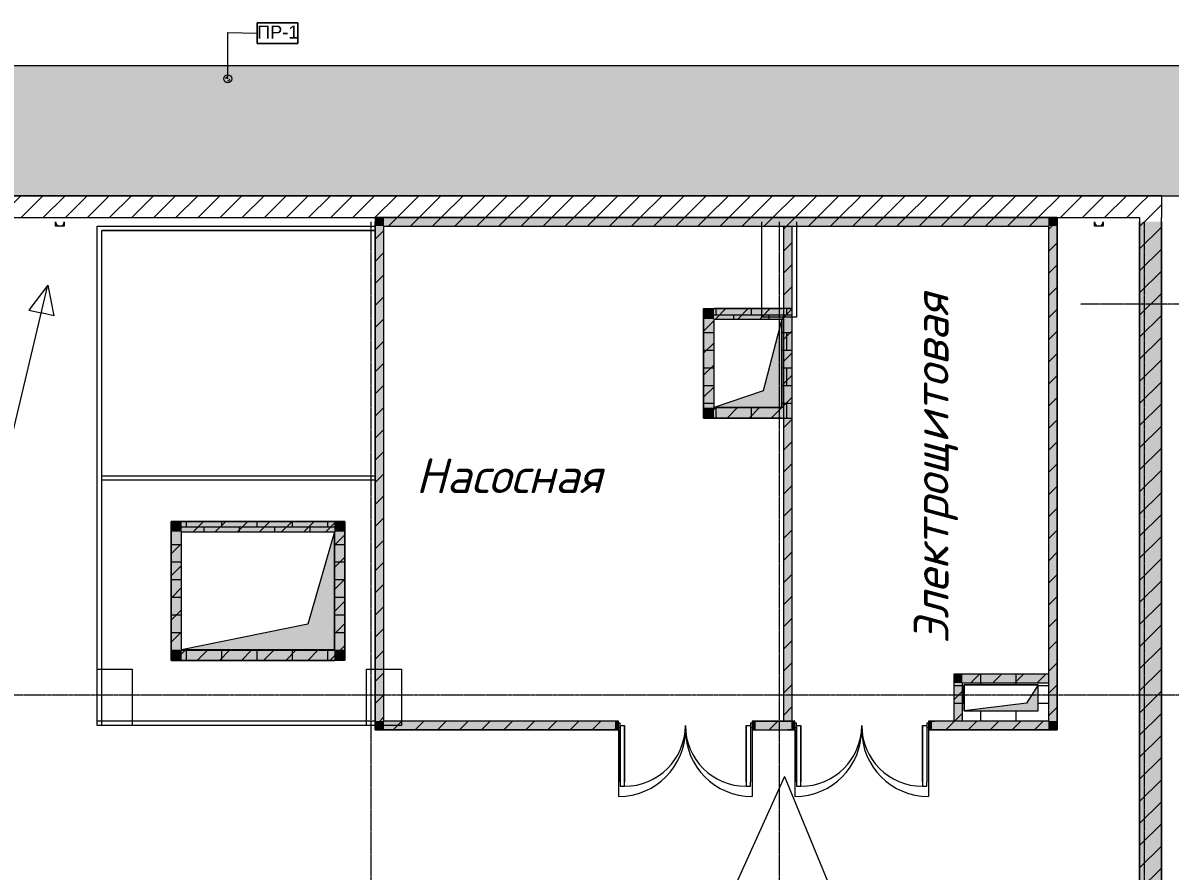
# Model space of a CAD drawing. Header units: millimetres. Extents: x 1499747 to 4341325, y -28481 to 441852.
# Drawn here: x 4219138 to 4232344, y 386238 to 396005 of the extents above; entities that cross this region are included whole.
import ezdxf

# ---------------------------------------------------------------- set-up
doc = ezdxf.new("R2010")
doc.units = ezdxf.units.MM
doc.header["$MEASUREMENT"] = 0
doc.set_wipeout_variables(frame=1)
for name, pattern in [('CENTER2', [28.575, 19.05, -3.175, 3.175, -3.175]), ('Dot & Dashed', [670.277762, 352.777767, -176.388884, 0, -141.111112]), ('Wipeout_Contour', [1000, 0, -1000])]:
    doc.linetypes.add(name, pattern=pattern)
for name, color, linetype, lineweight in [('13 этаж_25_2D - Общий_Ном._пера__1_Ном._пера__7', 7, 'Continuous', 18), ('13 этаж_25_2D - Общий_Ном._пера__20_Ном._пера__1', 1, 'Continuous', 18), ('13 этаж_25_АР 06.03 custom_70_12 этаж_13_Интерьер - Мебель_Ном._пера__153_Ном._пера__153', 153, 'Continuous', 18), ('13 этаж_25_АР 06.03 custom_70_12 этаж_13_Интерьер - Мебель_Ном._пера__1_Ном._пера__1', 1, 'Continuous', 18), ('13 этаж_25_АР 06.03 custom_70_12 этаж_13_Интерьер - Мебель_Ном._пера__5_Ном._пера__5', 5, 'Continuous', 18), ('13 этаж_25_АР 06.03 custom_70_12 этаж_13_Интерьер - Мебель_Ном._пера__8_Ном._пера__8', 8, 'Continuous', 18), ('13 этаж_25_АР 06.03 custom_70__8 hatch_Ном._пера__8_Ном._пера__8', 8, 'Continuous', 18), ('13 этаж_25_АР 06.03 custom_70__Оси_Ном._пера__8_Ном._пера__8', 8, 'Continuous', 18), ('13 этаж_25_АР 06.03 custom_70_Выноски_Ном._пера__1_Ном._пера__1', 1, 'Continuous', 18), ('13 этаж_25_АР 06.03 custom_70_Зина_Ном._пера__7_Ном._пера__7', 7, 'Continuous', 18), ('13 этаж_25_АР 06.03 custom_70_контур_Ном._пера__1_Ном._пера__1', 1, 'Continuous', 18), ('13 этаж_25_АР 06.03 custom_70_мет. конструкции_Ном._пера__5_Ном._пера__5', 5, 'Continuous', 18), ('13 этаж_25_АР 06.03 custom_70_парапет 2_Ном._пера__8_Ном._пера__8', 8, 'Continuous', 18), ('13 этаж_25_АР 06.03 custom_70_Подложк_Ном._пера__1_Ном._пера__1', 1, 'Continuous', 18), ('13 этаж_25_АР 06.03 custom_70_Подложк_Ном._пера__8_Ном._пера__8', 8, 'Continuous', 18), ('13 этаж_25_АР 06.03 custom_70_Стойки_Ном._пера__1_Ном._пера__1', 1, 'Continuous', 18), ('13 этаж_25_АР 06.03 custom_70_Стойки_Ном._пера__7_Ном._пера__7', 7, 'Continuous', 18), ('13 этаж_25_АР 06.03 custom_70_Шахты 101_Ном._пера__14_Ном._пера__7', 7, 'Continuous', 18), ('13 этаж_25_АР 06.03 custom_70_Шахты 101_Ном._пера__7_Ном._пера__7', 7, 'Continuous', 18), ('13 этаж_25_АР 06.03 custom_70_Шахты_Ном._пера__7_Ном._пера__7', 7, 'Continuous', 18), ('13 этаж_25_Двери Archicad_Ном._пера__19_Ном._пера__255', 255, 'Continuous', 18), ('13 этаж_25_Двери Archicad_Ном._пера__23_Ном._пера__30', 30, 'Continuous', 18), ('13 этаж_25_Двери Archicad_Ном._пера__3_Ном._пера__30', 30, 'Continuous', 18), ('13 этаж_25_Двери Archicad_Ном._пера__47_Ном._пера__7', 7, 'Continuous', 18), ('13 этаж_25_Конструктив - Стены Ненесущие Газоблок_Ном._пера__169_Ном._пера__83', 83, 'Continuous', 18), ('13 этаж_25_Конструктив - Стены Ненесущие Газоблок_Ном._пера__47_Ном._пера__7', 7, 'Continuous', 18), ('13 этаж_25_Конструктив - Стены Ненесущие Газоблок_Ном._пера__74_Ном._пера__255', 255, 'Continuous', 18), ('13 этаж_25_Парапет_Ном._пера__102_Ном._пера__9', 9, 'Continuous', 18), ('13 этаж_25_Парапет_Ном._пера__20_Ном._пера__1', 1, 'Continuous', 18)]:
    doc.layers.add(name, color=color, linetype=linetype, lineweight=lineweight)
doc.layers.add('13 этаж_25_2D - Общий_Ном._пера__20', color=7, linetype='Continuous')
doc.styles.add('СГЕНЕРИР_СТИЛЬ_2', font='arial.ttf')
doc.styles.add('СГЕНЕРИР_СТИЛЬ_4', font='isocpeui.ttf')
pattern_1 = [(0, (4055820.33, 214029.1), (0, 203.2), []), (90, (4055820.33, 214029.1), (-203.2, 203.2), [203.2, -203.2])]
pattern_2 = [(45, (4194944, 382064.74), (-127.2792, 127.2792), [])]

msp = doc.modelspace()

# ---------------------------------------------------------------- hatches: boundary and pattern name
at = {"layer": '13 этаж_25_АР 06.03 custom_70__8 hatch_Ном._пера__8_Ном._пера__8', "linetype": 'Continuous', "true_color": 0xc7c8ca}
h = msp.add_hatch(dxfattribs=at)
h.set_pattern_fill('ANSI36_0046_0019', color=9, style=0, pattern_type=2)
h.set_pattern_definition([(45, (4055820.33, 214029.1), (42.09495, 154.348152), [198.4375, -39.6875, 0, -39.6875])])
h.paths.add_polyline_path([(4231993.9, 377964.7), (4232244, 377964.7), (4232244, 393714.7), (4231993.9, 393714.7)])
for points in [[(4227873.9, 392594.7), (4227659, 391767.2), (4227093.9, 391574.7), (4227873.9, 391574.7)], [(4222724, 390144.7), (4222416.6, 389082.7), (4220964, 388784.7), (4222724, 388784.7)], [(4230823.9, 388384.7), (4230692.9, 388170), (4229973.9, 388084.7), (4230823.9, 388084.7)]]:
    msp.add_hatch(color=9, dxfattribs=at).paths.add_polyline_path(points)
at = {"layer": '13 этаж_25_АР 06.03 custom_70_Шахты_Ном._пера__7_Ном._пера__7', "linetype": 'Continuous', "true_color": 0xc7c8ca}
h = msp.add_hatch(dxfattribs=at)
h.set_pattern_fill('AR_B816_0046_0019', color=9, style=0, pattern_type=2)
h.set_pattern_definition(pattern_1)
h.paths.add_polyline_path([(4226973.9, 391454.7), (4227993.9, 391454.7), (4227993.9, 392714.7), (4226973.9, 392714.7)])
h.paths.add_polyline_path([(4227093.9, 391574.7), (4227093.9, 392594.7), (4227873.9, 392594.7), (4227873.9, 391574.7)], flags=0)
h = msp.add_hatch(dxfattribs=at)
h.set_pattern_fill('AR_B816_0046_0019', color=9, style=0, pattern_type=2)
h.set_pattern_definition(pattern_1)
h.paths.add_polyline_path([(4220844, 388664.7), (4222844, 388664.7), (4222844, 390264.7), (4220844, 390264.7)])
h.paths.add_polyline_path([(4220964, 388784.7), (4220964, 390144.7), (4222724, 390144.7), (4222724, 388784.7)], flags=0)
h = msp.add_hatch(dxfattribs=at)
h.set_pattern_fill('AR_B816_0046_0019', color=9, style=0, pattern_type=2)
h.set_pattern_definition(pattern_1)
h.paths.add_polyline_path([(4230943.9, 388504.7), (4229853.9, 388504.7), (4229853.9, 388264.7), (4229973.9, 388264.7), (4229973.9, 388384.7), (4230823.9, 388384.7), (4230823.9, 388264.7), (4230943.9, 388264.7)])
h = msp.add_hatch(dxfattribs=at)
h.set_pattern_fill('AR_B816_0046_0019', color=9, style=0, pattern_type=2)
h.set_pattern_definition(pattern_1)
h.paths.add_polyline_path([(4230943.9, 388264.7), (4230823.9, 388264.7), (4230823.9, 388084.7), (4229973.9, 388084.7), (4229973.9, 388264.7), (4229853.9, 388264.7), (4229853.9, 387964.7), (4230943.9, 387964.7)])
at = {"layer": '13 этаж_25_Двери Archicad_Ном._пера__19_Ном._пера__255', "linetype": 'Continuous', "true_color": 0xc7c8ca}
for points in [[(4225963.9, 387864.7), (4225995.9, 387864.7), (4225995.9, 387964.7), (4225963.9, 387964.7)], [(4227563.9, 387964.7), (4227531.9, 387964.7), (4227531.9, 387864.7), (4227563.9, 387864.7)], [(4227993.4, 387864.7), (4228025.4, 387864.7), (4228025.4, 387964.7), (4227993.4, 387964.7)], [(4229593.4, 387964.7), (4229561.4, 387964.7), (4229561.4, 387864.7), (4229593.4, 387864.7)]]:
    msp.add_hatch(color=9, dxfattribs=at).paths.add_polyline_path(points)
at = {"layer": '13 этаж_25_Конструктив - Стены Ненесущие Газоблок_Ном._пера__169_Ном._пера__83', "linetype": 'Continuous', "true_color": 0xc7c8ca}
h = msp.add_hatch(dxfattribs=at)
h.set_pattern_fill('БЛОКИ_БЕТОННЫЕ_ЭФФЕКТИВН_72', color=9, style=0, pattern_type=2)
h.set_pattern_definition(pattern_2)
h.paths.add_polyline_path([(4231993.8, 394014.7), (4216944, 394014.7), (4216944, 393764.7), (4231993.8, 393764.7)])
h = msp.add_hatch(dxfattribs=at)
h.set_pattern_fill('БЛОКИ_БЕТОННЫЕ_ЭФФЕКТИВН_72', color=9, style=0, pattern_type=2)
h.set_pattern_definition(pattern_2)
h.paths.add_polyline_path([(4231993.8, 393764.7), (4232243.8, 393764.7), (4232243.8, 394014.7)])
h = msp.add_hatch(dxfattribs=at)
h.set_pattern_fill('БЛОКИ_БЕТОННЫЕ_ЭФФЕКТИВН_72', color=9, style=0, pattern_type=2)
h.set_pattern_definition(pattern_2)
h.paths.add_polyline_path([(4231993.8, 394014.7), (4231993.8, 393764.7), (4232243.8, 394014.7)])
h = msp.add_hatch(dxfattribs=at)
h.set_pattern_fill('БЛОКИ_БЕТОННЫЕ_ЭФФЕКТИВН_72', color=9, style=0, pattern_type=2)
h.set_pattern_definition(pattern_2)
h.paths.add_polyline_path([(4223294, 393664.7), (4230943.9, 393664.7), (4230943.9, 393764.7), (4223294, 393764.7)])
h = msp.add_hatch(dxfattribs=at)
h.set_pattern_fill('БЛОКИ_БЕТОННЫЕ_ЭФФЕКТИВН_72', color=9, style=0, pattern_type=2)
h.set_pattern_definition(pattern_2)
h.paths.add_polyline_path([(4230943.9, 393664.7), (4231043.9, 393664.7), (4231043.9, 393764.7)])
h = msp.add_hatch(dxfattribs=at)
h.set_pattern_fill('БЛОКИ_БЕТОННЫЕ_ЭФФЕКТИВН_72', color=9, style=0, pattern_type=2)
h.set_pattern_definition(pattern_2)
h.paths.add_polyline_path([(4232243.8, 377964.7), (4232243.8, 393764.7), (4231993.8, 393764.7), (4231993.8, 377964.7)])
h = msp.add_hatch(dxfattribs=at)
h.set_pattern_fill('БЛОКИ_БЕТОННЫЕ_ЭФФЕКТИВН_72', color=9, style=0, pattern_type=2)
h.set_pattern_definition(pattern_2)
h.paths.add_polyline_path([(4223294, 387964.7), (4223294, 393664.7), (4223194, 393664.7), (4223194, 387964.7)])
h = msp.add_hatch(dxfattribs=at)
h.set_pattern_fill('БЛОКИ_БЕТОННЫЕ_ЭФФЕКТИВН_72', color=9, style=0, pattern_type=2)
h.set_pattern_definition(pattern_2)
h.paths.add_polyline_path([(4227993.9, 387864.7), (4227993.9, 393664.7), (4227893.9, 393664.7), (4227893.9, 387864.7)])
h = msp.add_hatch(dxfattribs=at)
h.set_pattern_fill('БЛОКИ_БЕТОННЫЕ_ЭФФЕКТИВН_72', color=9, style=0, pattern_type=2)
h.set_pattern_definition(pattern_2)
h.paths.add_polyline_path([(4230943.9, 393664.7), (4230943.9, 387964.7), (4231043.9, 387964.7), (4231043.9, 393664.7)])
h = msp.add_hatch(dxfattribs=at)
h.set_pattern_fill('БЛОКИ_БЕТОННЫЕ_ЭФФЕКТИВН_72', color=9, style=0, pattern_type=2)
h.set_pattern_definition(pattern_2)
h.paths.add_polyline_path([(4226973.9, 392714.7), (4227093.9, 392594.7), (4227093.9, 392714.7)])
h = msp.add_hatch(dxfattribs=at)
h.set_pattern_fill('БЛОКИ_БЕТОННЫЕ_ЭФФЕКТИВН_72', color=9, style=0, pattern_type=2)
h.set_pattern_definition(pattern_2)
h.paths.add_polyline_path([(4226973.9, 392594.7), (4227093.9, 392594.7), (4226973.9, 392714.7)])
h = msp.add_hatch(dxfattribs=at)
h.set_pattern_fill('БЛОКИ_БЕТОННЫЕ_ЭФФЕКТИВН_72', color=9, style=0, pattern_type=2)
h.set_pattern_definition(pattern_2)
h.paths.add_polyline_path([(4227093.9, 392594.7), (4227893.9, 392594.7), (4227893.9, 392714.7), (4227093.9, 392714.7)])
h = msp.add_hatch(dxfattribs=at)
h.set_pattern_fill('БЛОКИ_БЕТОННЫЕ_ЭФФЕКТИВН_72', color=9, style=0, pattern_type=2)
h.set_pattern_definition(pattern_2)
h.paths.add_polyline_path([(4226973.9, 392594.7), (4226973.9, 391574.7), (4227093.9, 391574.7), (4227093.9, 392594.7)])
h = msp.add_hatch(dxfattribs=at)
h.set_pattern_fill('БЛОКИ_БЕТОННЫЕ_ЭФФЕКТИВН_72', color=9, style=0, pattern_type=2)
h.set_pattern_definition(pattern_2)
h.paths.add_polyline_path([(4227093.9, 391574.7), (4226973.9, 391454.7), (4227093.9, 391454.7)])
h = msp.add_hatch(dxfattribs=at)
h.set_pattern_fill('БЛОКИ_БЕТОННЫЕ_ЭФФЕКТИВН_72', color=9, style=0, pattern_type=2)
h.set_pattern_definition(pattern_2)
h.paths.add_polyline_path([(4227093.9, 391454.7), (4227893.9, 391454.7), (4227893.9, 391574.7), (4227093.9, 391574.7)])
h = msp.add_hatch(dxfattribs=at)
h.set_pattern_fill('БЛОКИ_БЕТОННЫЕ_ЭФФЕКТИВН_72', color=9, style=0, pattern_type=2)
h.set_pattern_definition(pattern_2)
h.paths.add_polyline_path([(4220844, 390144.7), (4220964, 390144.7), (4220844, 390264.7)])
h = msp.add_hatch(dxfattribs=at)
h.set_pattern_fill('БЛОКИ_БЕТОННЫЕ_ЭФФЕКТИВН_72', color=9, style=0, pattern_type=2)
h.set_pattern_definition(pattern_2)
h.paths.add_polyline_path([(4220844, 390264.7), (4220964, 390144.7), (4220964, 390264.7)])
h = msp.add_hatch(dxfattribs=at)
h.set_pattern_fill('БЛОКИ_БЕТОННЫЕ_ЭФФЕКТИВН_72', color=9, style=0, pattern_type=2)
h.set_pattern_definition(pattern_2)
h.paths.add_polyline_path([(4222724, 390264.7), (4220964, 390264.7), (4220964, 390144.7), (4222724, 390144.7)])
h = msp.add_hatch(dxfattribs=at)
h.set_pattern_fill('БЛОКИ_БЕТОННЫЕ_ЭФФЕКТИВН_72', color=9, style=0, pattern_type=2)
h.set_pattern_definition(pattern_2)
h.paths.add_polyline_path([(4222724, 390264.7), (4222724, 390144.7), (4222844, 390264.7)])
h = msp.add_hatch(dxfattribs=at)
h.set_pattern_fill('БЛОКИ_БЕТОННЫЕ_ЭФФЕКТИВН_72', color=9, style=0, pattern_type=2)
h.set_pattern_definition(pattern_2)
h.paths.add_polyline_path([(4220844, 390144.7), (4220844, 388784.7), (4220964, 388784.7), (4220964, 390144.7)])
h = msp.add_hatch(dxfattribs=at)
h.set_pattern_fill('БЛОКИ_БЕТОННЫЕ_ЭФФЕКТИВН_72', color=9, style=0, pattern_type=2)
h.set_pattern_definition(pattern_2)
h.paths.add_polyline_path([(4222844, 388784.7), (4222844, 390144.7), (4222724, 390144.7), (4222724, 388784.7)])
h = msp.add_hatch(dxfattribs=at)
h.set_pattern_fill('БЛОКИ_БЕТОННЫЕ_ЭФФЕКТИВН_72', color=9, style=0, pattern_type=2)
h.set_pattern_definition(pattern_2)
h.paths.add_polyline_path([(4220964, 388784.7), (4220844, 388664.7), (4220964, 388664.7)])
h = msp.add_hatch(dxfattribs=at)
h.set_pattern_fill('БЛОКИ_БЕТОННЫЕ_ЭФФЕКТИВН_72', color=9, style=0, pattern_type=2)
h.set_pattern_definition(pattern_2)
h.paths.add_polyline_path([(4220964, 388664.7), (4222724, 388664.7), (4222724, 388784.7), (4220964, 388784.7)])
h = msp.add_hatch(dxfattribs=at)
h.set_pattern_fill('БЛОКИ_БЕТОННЫЕ_ЭФФЕКТИВН_72', color=9, style=0, pattern_type=2)
h.set_pattern_definition(pattern_2)
h.paths.add_polyline_path([(4222724, 388784.7), (4222724, 388664.7), (4222844, 388664.7)])
h = msp.add_hatch(dxfattribs=at)
h.set_pattern_fill('БЛОКИ_БЕТОННЫЕ_ЭФФЕКТИВН_72', color=9, style=0, pattern_type=2)
h.set_pattern_definition(pattern_2)
h.paths.add_polyline_path([(4222844, 388784.7), (4222724, 388784.7), (4222844, 388664.7)])
h = msp.add_hatch(dxfattribs=at)
h.set_pattern_fill('БЛОКИ_БЕТОННЫЕ_ЭФФЕКТИВН_72', color=9, style=0, pattern_type=2)
h.set_pattern_definition(pattern_2)
h.paths.add_polyline_path([(4229953.9, 388504.7), (4229853.9, 388504.7), (4229953.9, 388404.7)])
h = msp.add_hatch(dxfattribs=at)
h.set_pattern_fill('БЛОКИ_БЕТОННЫЕ_ЭФФЕКТИВН_72', color=9, style=0, pattern_type=2)
h.set_pattern_definition(pattern_2)
h.paths.add_polyline_path([(4229953.9, 388404.7), (4229853.9, 388504.7), (4229853.9, 388404.7)])
h = msp.add_hatch(dxfattribs=at)
h.set_pattern_fill('БЛОКИ_БЕТОННЫЕ_ЭФФЕКТИВН_72', color=9, style=0, pattern_type=2)
h.set_pattern_definition(pattern_2)
h.paths.add_polyline_path([(4229853.9, 388404.7), (4229853.9, 387964.7), (4229953.9, 387964.7), (4229953.9, 388404.7)])
h = msp.add_hatch(dxfattribs=at)
h.set_pattern_fill('БЛОКИ_БЕТОННЫЕ_ЭФФЕКТИВН_72', color=9, style=0, pattern_type=2)
h.set_pattern_definition(pattern_2)
h.paths.add_polyline_path([(4229953.9, 388404.7), (4230943.9, 388404.7), (4230943.9, 388504.7), (4229953.9, 388504.7)])
h = msp.add_hatch(dxfattribs=at)
h.set_pattern_fill('БЛОКИ_БЕТОННЫЕ_ЭФФЕКТИВН_72', color=9, style=0, pattern_type=2)
h.set_pattern_definition(pattern_2)
h.paths.add_polyline_path([(4223194, 387964.7), (4223194, 387864.7), (4223294, 387964.7)])
h = msp.add_hatch(dxfattribs=at)
h.set_pattern_fill('БЛОКИ_БЕТОННЫЕ_ЭФФЕКТИВН_72', color=9, style=0, pattern_type=2)
h.set_pattern_definition(pattern_2)
h.paths.add_polyline_path([(4223294, 387864.7), (4225963.9, 387864.7), (4225963.9, 387964.7), (4223294, 387964.7)])
h = msp.add_hatch(dxfattribs=at)
h.set_pattern_fill('БЛОКИ_БЕТОННЫЕ_ЭФФЕКТИВН_72', color=9, style=0, pattern_type=2)
h.set_pattern_definition(pattern_2)
h.paths.add_polyline_path([(4227563.9, 387864.7), (4227893.9, 387864.7), (4227893.9, 387964.7), (4227563.9, 387964.7)])
h = msp.add_hatch(dxfattribs=at)
h.set_pattern_fill('БЛОКИ_БЕТОННЫЕ_ЭФФЕКТИВН_72', color=9, style=0, pattern_type=2)
h.set_pattern_definition(pattern_2)
h.paths.add_polyline_path([(4229593.4, 387864.7), (4230943.9, 387864.7), (4230943.9, 387964.7), (4229593.4, 387964.7)])
h = msp.add_hatch(dxfattribs=at)
h.set_pattern_fill('БЛОКИ_БЕТОННЫЕ_ЭФФЕКТИВН_72', color=9, style=0, pattern_type=2)
h.set_pattern_definition(pattern_2)
h.paths.add_polyline_path([(4230943.9, 387964.7), (4231043.9, 387864.7), (4231043.9, 387964.7)])
h = msp.add_hatch(dxfattribs=at)
h.set_pattern_fill('БЛОКИ_БЕТОННЫЕ_ЭФФЕКТИВН_72', color=9, style=0, pattern_type=2)
h.set_pattern_definition(pattern_2)
h.paths.add_polyline_path([(4230943.9, 387864.7), (4231043.9, 387864.7), (4230943.9, 387964.7)])
at = {"layer": '13 этаж_25_Конструктив - Стены Ненесущие Газоблок_Ном._пера__74_Ном._пера__255', "linetype": 'Continuous', "true_color": 0xc7c8ca}
for points in [[(4223294, 393664.7), (4223194, 393764.7), (4223194, 393664.7)], [(4223294, 393764.7), (4223194, 393764.7), (4223294, 393664.7)], [(4223294, 393664.7), (4230943.9, 393664.7), (4230943.9, 393764.7), (4223294, 393764.7)], [(4230943.9, 393664.7), (4231043.9, 393664.7), (4231043.9, 393764.7)], [(4230943.9, 393664.7), (4231043.9, 393764.7), (4230943.9, 393764.7)], [(4223294, 387964.7), (4223294, 393664.7), (4223194, 393664.7), (4223194, 387964.7)], [(4227993.9, 387864.7), (4227993.9, 393664.7), (4227893.9, 393664.7), (4227893.9, 387864.7)], [(4230943.9, 393664.7), (4230943.9, 387964.7), (4231043.9, 387964.7), (4231043.9, 393664.7)], [(4226973.9, 392714.7), (4227093.9, 392594.7), (4227093.9, 392714.7)], [(4226973.9, 392594.7), (4227093.9, 392594.7), (4226973.9, 392714.7)], [(4227093.9, 392594.7), (4227893.9, 392594.7), (4227893.9, 392714.7), (4227093.9, 392714.7)], [(4226973.9, 392594.7), (4226973.9, 391574.7), (4227093.9, 391574.7), (4227093.9, 392594.7)], [(4227093.9, 391574.7), (4226973.9, 391574.7), (4226973.9, 391454.7)], [(4227093.9, 391574.7), (4226973.9, 391454.7), (4227093.9, 391454.7)], [(4227093.9, 391454.7), (4227893.9, 391454.7), (4227893.9, 391574.7), (4227093.9, 391574.7)], [(4220844, 390144.7), (4220964, 390144.7), (4220844, 390264.7)], [(4220844, 390264.7), (4220964, 390144.7), (4220964, 390264.7)], [(4222724, 390264.7), (4220964, 390264.7), (4220964, 390144.7), (4222724, 390144.7)], [(4222724, 390144.7), (4222844, 390144.7), (4222844, 390264.7)], [(4222724, 390264.7), (4222724, 390144.7), (4222844, 390264.7)], [(4220844, 390144.7), (4220844, 388784.7), (4220964, 388784.7), (4220964, 390144.7)], [(4222844, 388784.7), (4222844, 390144.7), (4222724, 390144.7), (4222724, 388784.7)], [(4220964, 388784.7), (4220844, 388784.7), (4220844, 388664.7)], [(4220964, 388784.7), (4220844, 388664.7), (4220964, 388664.7)], [(4220964, 388664.7), (4222724, 388664.7), (4222724, 388784.7), (4220964, 388784.7)], [(4222724, 388784.7), (4222724, 388664.7), (4222844, 388664.7)], [(4222844, 388784.7), (4222724, 388784.7), (4222844, 388664.7)], [(4229953.9, 388504.7), (4229853.9, 388504.7), (4229953.9, 388404.7)], [(4229953.9, 388404.7), (4229853.9, 388504.7), (4229853.9, 388404.7)], [(4229853.9, 388404.7), (4229853.9, 387964.7), (4229953.9, 387964.7), (4229953.9, 388404.7)], [(4229953.9, 388404.7), (4230943.9, 388404.7), (4230943.9, 388504.7), (4229953.9, 388504.7)], [(4223194, 387964.7), (4223194, 387864.7), (4223294, 387964.7)], [(4223294, 387964.7), (4223194, 387864.7), (4223294, 387864.7)], [(4223294, 387864.7), (4225963.9, 387864.7), (4225963.9, 387964.7), (4223294, 387964.7)], [(4227563.9, 387864.7), (4227893.9, 387864.7), (4227893.9, 387964.7), (4227563.9, 387964.7)], [(4229593.4, 387864.7), (4230943.9, 387864.7), (4230943.9, 387964.7), (4229593.4, 387964.7)], [(4230943.9, 387964.7), (4231043.9, 387864.7), (4231043.9, 387964.7)], [(4230943.9, 387864.7), (4231043.9, 387864.7), (4230943.9, 387964.7)]]:
    msp.add_hatch(color=9, dxfattribs=at).paths.add_polyline_path(points)
at = {"layer": '13 этаж_25_Парапет_Ном._пера__102_Ном._пера__9', "linetype": 'Continuous', "true_color": 0xc7c8ca}
msp.add_hatch(color=9, dxfattribs=at).paths.add_polyline_path([(4218442.8, 395514.7), (4218442.8, 394014.7), (4247143.9, 394014.7), (4247143.9, 395514.7)])

# ---------------------------------------------------------------- linework, layer by layer
at = {"layer": '13 этаж_25_2D - Общий_Ном._пера__1_Ном._пера__7', "color": 9, "linetype": 'Continuous', "true_color": 0xc7c8ca}
msp.add_line((4221495.8, 395362.2), (4221495.8, 395544.6), dxfattribs=at)
at = {"layer": '13 этаж_25_2D - Общий_Ном._пера__1_Ном._пера__7', "color": 9, "linetype": 'Continuous', "true_color": 0xc7c8ca, "flags": 128}
for points in [[(4221495.8, 395385, 0.4142136), (4221473, 395362.2)], [(4221495.8, 395339.4, 0.4142136), (4221518.6, 395362.2)]]:
    msp.add_lwpolyline(points, format="xyb", dxfattribs=at)
at = {"layer": '13 этаж_25_2D - Общий_Ном._пера__1_Ном._пера__7', "color": 9, "linetype": 'Continuous', "true_color": 0xc7c8ca}
msp.add_circle((4221495.8, 395362.2), 45.6, dxfattribs=at)
at = {"layer": '13 этаж_25_АР 06.03 custom_70_12 этаж_13_Интерьер - Мебель_Ном._пера__153_Ном._пера__153', "color": 9, "linetype": 'Continuous', "true_color": 0xc7c8ca, "flags": 128}
for points in [[(4219994, 388564.7), (4220394, 388564.7), (4220394, 387914.7), (4219994, 387914.7)], [(4223094, 388564.7), (4223494, 388564.7), (4223494, 387914.7), (4223094, 387914.7)]]:
    msp.add_lwpolyline(points, close=True, dxfattribs=at)
at = {"layer": '13 этаж_25_АР 06.03 custom_70_12 этаж_13_Интерьер - Мебель_Ном._пера__1_Ном._пера__1', "color": 9, "linetype": 'Continuous', "true_color": 0xc7c8ca, "flags": 128}
msp.add_lwpolyline([(4228044, 393714.7), (4228044, 392614.7), (4227644, 392614.7), (4227644, 393714.7)], dxfattribs=at)
at = {"layer": '13 этаж_25_АР 06.03 custom_70_12 этаж_13_Интерьер - Мебель_Ном._пера__5_Ном._пера__5', "color": 9, "linetype": 'Continuous', "true_color": 0xc7c8ca, "flags": 128}
msp.add_lwpolyline([(4220044, 390739.7), (4220044, 393614.7)], dxfattribs=at)
at = {"layer": '13 этаж_25_АР 06.03 custom_70_12 этаж_13_Интерьер - Мебель_Ном._пера__8_Ном._пера__8', "color": 9, "linetype": 'Continuous', "true_color": 0xc7c8ca, "flags": 128}
msp.add_lwpolyline([(4228044, 393714.7), (4228044, 392614.7), (4227644, 392614.7), (4227644, 393714.7)], dxfattribs=at)
for points in [[(4219994, 388564.7), (4220394, 388564.7), (4220394, 387914.7), (4219994, 387914.7)], [(4223094, 388564.7), (4223494, 388564.7), (4223494, 387914.7), (4223094, 387914.7)]]:
    msp.add_lwpolyline(points, close=True, dxfattribs=at)
at = {"layer": '13 этаж_25_АР 06.03 custom_70__Оси_Ном._пера__8_Ном._пера__8', "color": 9, "linetype": 'CENTER2', "true_color": 0xc7c8ca}
for p, q in [((4223144, 393714.7), (4223144, 377964.7)), ((4227844, 393714.7), (4227844, 377964.7)), ((4232044, 393714.7), (4232044, 377964.7)), ((4246744, 392764.7), (4231313.1, 392764.7)), ((4233259.2, 388264.7), (4202359, 388264.7))]:
    msp.add_line(p, q, dxfattribs=at)
at = {"layer": '13 этаж_25_АР 06.03 custom_70_Зина_Ном._пера__7_Ном._пера__7', "color": 9, "linetype": 'Continuous', "true_color": 0xc7c8ca}
for p, q in [((4219422.4, 392986.4), (4219206.5, 392698.4)), ((4219422.4, 392986.4), (4219492, 392633.2)), ((4219206.5, 392698.4), (4219349.2, 392665.8)), ((4219492, 392633.2), (4219349.2, 392665.8))]:
    msp.add_line(p, q, dxfattribs=at)
at = {"layer": '13 этаж_25_АР 06.03 custom_70_контур_Ном._пера__1_Ном._пера__1', "color": 9, "linetype": 'Continuous', "true_color": 0xc7c8ca, "flags": 128}
for points in [[(4223194, 387864.7), (4223194, 393714.7)], [(4231043.9, 393714.7), (4231043.9, 387864.7)], [(4225963.9, 387964.7), (4223294, 387964.7), (4223294, 393664.7), (4227893.9, 393664.7), (4227893.9, 387964.7)], [(4227993.9, 387964.7), (4227993.9, 388604.7), (4227993.9, 393664.7), (4230943.9, 393664.7), (4230943.9, 387964.7)], [(4225963.9, 387964.7), (4225963.9, 387864.7)], [(4225963.9, 387866.2), (4225963.9, 387889.7), (4226013.9, 387889.7), (4226013.9, 387939.7), (4225963.9, 387939.7), (4225963.9, 387889.7), (4226013.9, 387889.7), (4226013.9, 387914.7), (4226063.9, 387914.7), (4226063.9, 387264.7)], [(4226013.9, 387914.7), (4226013.9, 387214.7), (4226063.9, 387214.7), (4226063.9, 387914.7)], [(4226013.9, 387266.7), (4226013.9, 387889.7)], [(4227463.9, 387264.7), (4227463.9, 387914.7), (4227513.9, 387914.7), (4227513.9, 387889.7), (4227563.9, 387889.7), (4227563.9, 387939.7), (4227513.9, 387939.7), (4227513.9, 387889.7), (4227563.9, 387889.7), (4227563.9, 387866.2), (4227563.9, 387964.7)], [(4227463.9, 387914.7), (4227513.9, 387914.7), (4227513.9, 387264.7)], [(4227463.9, 387264.7), (4227463.9, 387914.7), (4227513.9, 387914.7)], [(4227463.9, 387914.7), (4227463.9, 387214.7), (4227513.9, 387214.7), (4227513.9, 387264.7)], [(4227513.9, 387914.7), (4227513.9, 387264.7)], [(4227993.9, 387964.7), (4227563.9, 387964.7), (4227563.9, 387864.7), (4227593.9, 387864.7)], [(4227993.9, 387964.7), (4227993.9, 387864.7)], [(4227993.9, 387866.2), (4227993.9, 387889.7), (4228043.9, 387889.7), (4228043.9, 387939.7), (4227993.9, 387939.7), (4227993.9, 387889.7), (4228043.9, 387889.7), (4228043.9, 387914.7), (4228093.9, 387914.7), (4228093.9, 387264.7)], [(4228043.9, 387914.7), (4228043.9, 387214.7), (4228093.9, 387214.7), (4228093.9, 387914.7)], [(4228043.9, 387266.7), (4228043.9, 387889.7)], [(4229493.9, 387264.7), (4229493.9, 387914.7), (4229543.9, 387914.7), (4229543.9, 387889.7), (4229593.9, 387889.7), (4229593.9, 387939.7), (4229543.9, 387939.7), (4229543.9, 387889.7), (4229593.9, 387889.7), (4229593.9, 387866.2), (4229593.9, 387964.7)], [(4229493.9, 387914.7), (4229543.9, 387914.7), (4229543.9, 387264.7)], [(4229493.9, 387264.7), (4229493.9, 387914.7), (4229543.9, 387914.7)], [(4229493.9, 387914.7), (4229493.9, 387214.7), (4229543.9, 387214.7), (4229543.9, 387264.7)], [(4229543.9, 387914.7), (4229543.9, 387264.7)], [(4230943.9, 387964.7), (4229593.9, 387965.5)], [(4229593.9, 387965.5), (4229593.9, 387865.5)], [(4225963.9, 387864.7), (4223194, 387864.7)], [(4227593.9, 387864.7), (4227943.9, 387864.7)], [(4227993.9, 387864.7), (4227943.9, 387864.7)], [(4231043.9, 387864.7), (4229593.9, 387865.5)]]:
    msp.add_lwpolyline(points, dxfattribs=at)
at = {"layer": '13 этаж_25_АР 06.03 custom_70_контур_Ном._пера__1_Ном._пера__1', "color": 9, "linetype": 'Continuous', "true_color": 0xc7c8ca}
for centre, start, end in [((4226063.9, 387914.7), 270, 0), ((4227463.9, 387914.7), 180, 270), ((4228093.9, 387914.7), 270, 0), ((4229493.9, 387914.7), 180, 270)]:
    msp.add_arc(centre, 700, start, end, dxfattribs=at)
at = {"layer": '13 этаж_25_АР 06.03 custom_70_мет. конструкции_Ном._пера__5_Ном._пера__5', "color": 9, "linetype": 'Continuous', "true_color": 0xc7c8ca, "flags": 128}
for points in [[(4219994, 388514.7), (4219994, 393664.7)], [(4219994, 393664.7), (4223194, 393664.7)], [(4220044, 390789.7), (4223194, 390789.7), (4223194, 390739.7), (4220044, 390739.7)], [(4220044, 387964.7), (4220044, 390739.7)], [(4219994, 387914.7), (4219994, 388514.7)], [(4220044, 387914.7), (4220044, 388514.7)], [(4223194, 387964.7), (4219994, 387964.7)], [(4223194, 387914.7), (4219994, 387914.7)]]:
    msp.add_lwpolyline(points, dxfattribs=at)
msp.add_lwpolyline([(4223194, 393614.7), (4220044, 393614.7)], close=True, dxfattribs=at)
at = {"layer": '13 этаж_25_АР 06.03 custom_70_парапет 2_Ном._пера__8_Ном._пера__8', "color": 9, "linetype": 'Continuous', "true_color": 0xc7c8ca, "flags": 128}
for points in [[(4232243.9, 377964.7), (4231993.9, 377964.7), (4231993.9, 393714.7)], [(4232244, 393714.7), (4232244, 378364.7), (4232243.7, 378364.7)]]:
    msp.add_lwpolyline(points, dxfattribs=at)
at = {"layer": '13 этаж_25_АР 06.03 custom_70_Подложк_Ном._пера__1_Ном._пера__1', "color": 9, "linetype": 'Continuous', "true_color": 0xc7c8ca, "flags": 128}
for points in [[(4231043.9, 393664.7), (4231043.9, 393714.7)], [(4223294, 393664.7), (4227993.9, 393664.7)], [(4228143.9, 393664.7), (4230943.9, 393664.7)], [(4227593.9, 387964.7), (4227993.9, 387964.7)]]:
    msp.add_lwpolyline(points, dxfattribs=at)
at = {"layer": '13 этаж_25_АР 06.03 custom_70_Подложк_Ном._пера__1_Ном._пера__1', "color": 9, "linetype": 'Continuous', "true_color": 0xc7c8ca}
for centre in [(4219564, 393714.7), (4231523.9, 393714.7)]:
    msp.add_arc(centre, 50, 180, 0, dxfattribs=at)
at = {"layer": '13 этаж_25_АР 06.03 custom_70_Подложк_Ном._пера__8_Ном._пера__8', "color": 9, "linetype": 'Continuous', "true_color": 0xc7c8ca, "flags": 128}
for points in [[(4219614, 393714.7), (4219614, 393664.7), (4219514, 393664.7), (4219514, 393714.7)], [(4231573.9, 393714.7), (4231573.9, 393664.7), (4231473.9, 393664.7), (4231473.9, 393714.7)]]:
    msp.add_lwpolyline(points, dxfattribs=at)
at = {"layer": '13 этаж_25_АР 06.03 custom_70_Стойки_Ном._пера__1_Ном._пера__1', "color": 9, "linetype": 'Continuous', "true_color": 0xc7c8ca, "flags": 128}
for points in [[(4227933.9, 392714.7), (4227943.9, 392714.7), (4227993.9, 392714.7), (4227873.9, 392714.7)], [(4227873.9, 391454.7), (4227993.9, 391454.7), (4227993.9, 392714.7)], [(4227933.9, 392714.7), (4227943.9, 392714.7), (4227993.9, 392714.7), (4227873.9, 392714.7)], [(4227873.9, 392594.7), (4227873.9, 391574.7)]]:
    msp.add_lwpolyline(points, dxfattribs=at)
at = {"layer": '13 этаж_25_АР 06.03 custom_70_Стойки_Ном._пера__7_Ном._пера__7', "color": 9, "linetype": 'Continuous', "true_color": 0xc7c8ca, "flags": 128}
for points in [[(4217864, 386409.7), (4219422.4, 392986.4)], [(4227906, 387327.4), (4224087.4, 378874.8)], [(4227906, 387327.4), (4231381.3, 378874.8)]]:
    msp.add_lwpolyline(points, dxfattribs=at)
at = {"layer": '13 этаж_25_АР 06.03 custom_70_Шахты 101_Ном._пера__14_Ном._пера__7', "color": 9, "linetype": 'Continuous', "true_color": 0xc7c8ca, "flags": 128}
for points in [[(4227093.9, 391574.7), (4227873.9, 391574.7), (4227873.9, 392594.7), (4227659, 391767.2), (4227093.9, 391574.7), (4227093.9, 392594.7), (4227873.9, 392594.7)], [(4229973.9, 388084.7), (4230823.9, 388084.7), (4230823.9, 388384.7), (4230692.9, 388170), (4229973.9, 388084.7), (4229973.9, 388384.7), (4230823.9, 388384.7)]]:
    msp.add_lwpolyline(points, dxfattribs=at)
msp.add_lwpolyline([(4220964, 388784.7), (4222724, 388784.7), (4222724, 390144.7), (4222416.6, 389082.7)], close=True, dxfattribs=at)
at = {"layer": '13 этаж_25_АР 06.03 custom_70_Шахты 101_Ном._пера__7_Ном._пера__7', "color": 9, "linetype": 'Continuous', "true_color": 0xc7c8ca, "flags": 128}
msp.add_lwpolyline([(4220964, 388784.7), (4220964, 390144.7), (4222724, 390144.7)], dxfattribs=at)
at = {"layer": '13 этаж_25_АР 06.03 custom_70_Шахты_Ном._пера__7_Ном._пера__7', "color": 9, "linetype": 'Continuous', "true_color": 0xc7c8ca, "flags": 128}
for points in [[(4227873.9, 391454.7), (4226973.9, 391454.7), (4226973.9, 392714.7), (4227873.9, 392714.7)], [(4227873.9, 391454.7), (4226973.9, 391454.7), (4226973.9, 392714.7), (4227873.9, 392714.7)], [(4227873.9, 391454.7), (4227993.9, 391454.7), (4227993.9, 392714.7)], [(4227873.9, 391574.7), (4227093.9, 391574.7), (4227093.9, 392594.7), (4227873.9, 392594.7)], [(4227873.9, 391574.7), (4227093.9, 391574.7), (4227093.9, 392594.7), (4227873.9, 392594.7)], [(4227873.9, 392594.7), (4227873.9, 391574.7)], [(4230943.9, 388504.7), (4229853.9, 388504.7), (4229853.9, 387964.7)]]:
    msp.add_lwpolyline(points, dxfattribs=at)
for points in [[(4220844, 388664.7), (4220844, 390264.7), (4222844, 390264.7), (4222844, 388664.7)], [(4220964, 388784.7), (4220964, 390144.7), (4222724, 390144.7), (4222724, 388784.7)], [(4229973.9, 388384.7), (4229973.9, 388084.7), (4230823.9, 388084.7), (4230823.9, 388384.7)]]:
    msp.add_lwpolyline(points, close=True, dxfattribs=at)
at = {"layer": '13 этаж_25_Двери Archicad_Ном._пера__23_Ном._пера__30', "color": 9, "linetype": 'Continuous', "true_color": 0xc7c8ca}
for p, q in [((4225995.9, 387964.7), (4225963.9, 387964.7)), ((4225963.9, 387964.7), (4225963.9, 387864.7)), ((4225995.9, 387864.7), (4225995.9, 387964.7)), ((4227563.9, 387964.7), (4227531.9, 387964.7)), ((4227531.9, 387964.7), (4227531.9, 387864.7)), ((4227563.9, 387864.7), (4227563.9, 387964.7)), ((4228025.4, 387964.7), (4227993.4, 387964.7)), ((4227993.4, 387964.7), (4227993.4, 387864.7)), ((4228025.4, 387864.7), (4228025.4, 387964.7)), ((4229593.4, 387964.7), (4229561.4, 387964.7)), ((4229561.4, 387964.7), (4229561.4, 387864.7)), ((4229593.4, 387864.7), (4229593.4, 387964.7)), ((4225963.9, 387864.7), (4225995.9, 387864.7)), ((4227531.9, 387864.7), (4227563.9, 387864.7)), ((4227993.4, 387864.7), (4228025.4, 387864.7)), ((4229561.4, 387864.7), (4229593.4, 387864.7))]:
    msp.add_line(p, q, dxfattribs=at)
at = {"layer": '13 этаж_25_Двери Archicad_Ном._пера__3_Ном._пера__30', "color": 9, "linetype": 'Continuous', "true_color": 0xc7c8ca}
for p, q in [((4225995.9, 387864.7), (4225995.9, 387096.7)), ((4227531.9, 387864.7), (4227531.9, 387096.7)), ((4228025.4, 387864.7), (4228025.4, 387096.7)), ((4229561.4, 387864.7), (4229561.4, 387096.7))]:
    msp.add_line(p, q, dxfattribs=at)
for centre, start, end in [((4225995.9, 387864.7), 270, 0), ((4227531.9, 387864.7), 180, 270), ((4228025.4, 387864.7), 270, 0), ((4229561.4, 387864.7), 180, 270)]:
    msp.add_arc(centre, 768, start, end, dxfattribs=at)
at = {"layer": '13 этаж_25_Двери Archicad_Ном._пера__47_Ном._пера__7', "color": 9, "linetype": 'Continuous', "true_color": 0xc7c8ca}
for p, q in [((4225963.9, 387964.7), (4225920.9, 387964.7)), ((4225963.9, 387964.7), (4225920.9, 387964.7)), ((4225963.9, 387864.7), (4225963.9, 387964.7)), ((4225963.9, 387864.7), (4225963.9, 387964.7)), ((4227563.9, 387864.7), (4227563.9, 387964.7)), ((4227563.9, 387864.7), (4227563.9, 387964.7)), ((4227563.9, 387964.7), (4227606.9, 387964.7)), ((4227563.9, 387964.7), (4227606.9, 387964.7)), ((4227993.4, 387964.7), (4227950.4, 387964.7)), ((4227993.4, 387964.7), (4227950.4, 387964.7)), ((4227993.4, 387864.7), (4227993.4, 387964.7)), ((4227993.4, 387864.7), (4227993.4, 387964.7)), ((4229593.4, 387864.7), (4229593.4, 387964.7)), ((4229593.4, 387864.7), (4229593.4, 387964.7)), ((4229593.4, 387964.7), (4229636.4, 387964.7)), ((4229593.4, 387964.7), (4229636.4, 387964.7)), ((4225963.9, 387864.7), (4225920.9, 387864.7)), ((4225963.9, 387864.7), (4225920.9, 387864.7)), ((4227563.9, 387864.7), (4227606.9, 387864.7)), ((4227563.9, 387864.7), (4227606.9, 387864.7)), ((4227993.4, 387864.7), (4227950.4, 387864.7)), ((4227993.4, 387864.7), (4227950.4, 387864.7)), ((4229593.4, 387864.7), (4229636.4, 387864.7)), ((4229593.4, 387864.7), (4229636.4, 387864.7))]:
    msp.add_line(p, q, dxfattribs=at)
at = {"layer": '13 этаж_25_Конструктив - Стены Ненесущие Газоблок_Ном._пера__47_Ном._пера__7', "color": 9, "linetype": 'Continuous', "true_color": 0xc7c8ca}
for p, q in [((4225963.9, 387964.7), (4225920.9, 387964.7)), ((4225963.9, 387864.7), (4225963.9, 387964.7)), ((4227563.9, 387964.7), (4227606.9, 387964.7)), ((4227563.9, 387864.7), (4227563.9, 387964.7)), ((4227993.4, 387964.7), (4227950.4, 387964.7)), ((4227993.4, 387864.7), (4227993.4, 387964.7)), ((4229593.4, 387964.7), (4229636.4, 387964.7)), ((4229593.4, 387864.7), (4229593.4, 387964.7)), ((4225963.9, 387864.7), (4225920.9, 387864.7)), ((4227563.9, 387864.7), (4227606.9, 387864.7)), ((4227993.4, 387864.7), (4227950.4, 387864.7)), ((4229593.4, 387864.7), (4229636.4, 387864.7))]:
    msp.add_line(p, q, dxfattribs=at)
at = {"layer": '13 этаж_25_Конструктив - Стены Ненесущие Газоблок_Ном._пера__47_Ном._пера__7', "color": 9, "linetype": 'Continuous', "true_color": 0xc7c8ca, "flags": 128}
for points in [[(4232243.8, 394014.7), (4216944, 394014.7)], [(4232243.8, 394014.7), (4232243.8, 393764.7)], [(4216944, 393764.7), (4231993.8, 393764.7)], [(4223194, 393764.7), (4223194, 393664.7)], [(4231043.9, 393764.7), (4223194, 393764.7)], [(4231043.9, 393764.7), (4231043.9, 393664.7)], [(4231993.8, 393764.7), (4231993.8, 377964.7)], [(4232243.8, 377964.7), (4232243.8, 393764.7)], [(4223194, 393664.7), (4223194, 387964.7)], [(4223294, 393664.7), (4227893.9, 393664.7)], [(4223294, 387964.7), (4223294, 393664.7)], [(4227893.9, 393664.7), (4227893.9, 392714.7)], [(4227993.9, 387964.7), (4227993.9, 393664.7)], [(4227993.9, 393664.7), (4230943.9, 393664.7)], [(4230943.9, 393664.7), (4230943.9, 388504.7)], [(4231043.9, 387964.7), (4231043.9, 393664.7)], [(4226973.9, 392714.7), (4227093.9, 392714.7)], [(4226973.9, 392714.7), (4226973.9, 391574.7)], [(4227893.9, 392714.7), (4227093.9, 392714.7)], [(4227093.9, 391574.7), (4227093.9, 392594.7)], [(4227093.9, 392594.7), (4227893.9, 392594.7)], [(4227893.9, 392594.7), (4227893.9, 391574.7)], [(4226973.9, 391454.7), (4226973.9, 391574.7)], [(4227893.9, 391574.7), (4227093.9, 391574.7)], [(4226973.9, 391454.7), (4227893.9, 391454.7)], [(4227893.9, 391454.7), (4227893.9, 387964.7)], [(4220844, 390264.7), (4220844, 390144.7)], [(4222844, 390264.7), (4220844, 390264.7)], [(4222844, 390264.7), (4222844, 390144.7)], [(4220844, 390144.7), (4220844, 388784.7)], [(4220964, 390144.7), (4222724, 390144.7)], [(4220964, 388784.7), (4220964, 390144.7)], [(4222724, 390144.7), (4222724, 388784.7)], [(4222844, 388664.7), (4222844, 390144.7)], [(4220844, 388664.7), (4220844, 388784.7)], [(4220844, 388664.7), (4222724, 388664.7)], [(4222724, 388784.7), (4220964, 388784.7)], [(4222844, 388664.7), (4222724, 388664.7)], [(4229853.9, 388504.7), (4229953.9, 388504.7)], [(4229853.9, 388504.7), (4229853.9, 387964.7)], [(4230943.9, 388504.7), (4229953.9, 388504.7)], [(4229953.9, 387964.7), (4229953.9, 388404.7)], [(4229953.9, 388404.7), (4230943.9, 388404.7)], [(4230943.9, 388404.7), (4230943.9, 387964.7)], [(4223194, 387864.7), (4223194, 387964.7)], [(4225963.9, 387964.7), (4223294, 387964.7)], [(4227893.9, 387964.7), (4227563.9, 387964.7)], [(4229853.9, 387964.7), (4229593.4, 387964.7)], [(4230943.9, 387964.7), (4229953.9, 387964.7)], [(4231043.9, 387864.7), (4231043.9, 387964.7)], [(4223194, 387864.7), (4225963.9, 387864.7)], [(4227563.9, 387864.7), (4227893.9, 387864.7)], [(4227893.9, 387864.7), (4227993.9, 387864.7)], [(4229593.4, 387864.7), (4231043.9, 387864.7)]]:
    msp.add_lwpolyline(points, dxfattribs=at)
at = {"layer": '13 этаж_25_Парапет_Ном._пера__20_Ном._пера__1', "color": 9, "linetype": 'Continuous', "true_color": 0xc7c8ca}
for p, q in [((4218442.8, 395514.7), (4247143.9, 395514.7)), ((4218442.8, 394014.7), (4247143.9, 394014.7))]:
    msp.add_line(p, q, dxfattribs=at)
at = {"layer": '13 этаж_25_Парапет_Ном._пера__20_Ном._пера__1', "color": 9, "linetype": 'Dot & Dashed', "true_color": 0xc7c8ca}
msp.add_line((4218442.8, 394014.7), (4247143.9, 394014.7), dxfattribs=at)

# ---------------------------------------------------------------- texts
at = {"layer": '13 этаж_25_АР 06.03 custom_70_Выноски_Ном._пера__1_Ном._пера__1', "color": 9, "linetype": 'Continuous', "true_color": 0xc7c8ca, "insert": (4229393.3, 388855.8), "char_height": 400, "attachment_point": 1, "rotation": 90, "style": 'СГЕНЕРИР_СТИЛЬ_4'}
msp.add_mtext('\\A1;{\\pql;\\fISOCPEUR|b0|i1|c204|p0;\\W1.000000;Электрощитовая}', dxfattribs=at)
at = {"layer": '13 этаж_25_АР 06.03 custom_70_Выноски_Ном._пера__1_Ном._пера__1', "color": 9, "linetype": 'Continuous', "true_color": 0xc7c8ca, "insert": (4223660, 390990.3), "char_height": 400, "attachment_point": 1, "style": 'СГЕНЕРИР_СТИЛЬ_4'}
msp.add_mtext('\\A1;{\\pql;\\fISOCPEUR|b0|i1|c204|p0;\\W1.000000;Насосная}', dxfattribs=at)

# ---------------------------------------------------------------- wipeouts: each hides what was drawn before it
at = {"color": 9, "linetype": 'Wipeout_Contour', "ltscale": 4761997.472742094, "true_color": 0xc7c8ca}
msp.add_wipeout([(4221833.2, 396004.7), (4221833.2, 395768.9), (4222301.1, 395768.9), (4222301.1, 396004.7)], dxfattribs=at).dxf.layer = '13 этаж_25_2D - Общий_Ном._пера__20'

# ---------------------------------------------------------------- next in the draw order: linework, layer by layer
at = {"layer": '13 этаж_25_2D - Общий_Ном._пера__1_Ном._пера__7', "color": 9, "linetype": 'Continuous', "true_color": 0xc7c8ca, "flags": 128}
msp.add_lwpolyline([(4221833.2, 396004.7), (4222301.1, 396004.7), (4222301.1, 395768.9), (4221833.2, 395768.9)], close=True, dxfattribs=at)
msp.add_lwpolyline([(4221495.8, 395362.2), (4221495.8, 395895.4), (4221833.2, 395886.8)], dxfattribs=at)
at = {"layer": '13 этаж_25_2D - Общий_Ном._пера__20_Ном._пера__1', "color": 9, "linetype": 'Continuous', "true_color": 0xc7c8ca}
for p, q in [((4221833.2, 396004.7), (4221833.2, 395768.9)), ((4222301.1, 396004.7), (4221833.2, 396004.7)), ((4222301.1, 395768.9), (4222301.1, 396004.7)), ((4221833.2, 395768.9), (4222301.1, 395768.9))]:
    msp.add_line(p, q, dxfattribs=at)

# ---------------------------------------------------------------- next in the draw order: texts
at = {"layer": '13 этаж_25_2D - Общий_Ном._пера__20_Ном._пера__1', "color": 9, "linetype": 'Continuous', "true_color": 0xc7c8ca, "insert": (4221833.2, 395899.7), "char_height": 150, "attachment_point": 4, "style": 'СГЕНЕРИР_СТИЛЬ_2'}
msp.add_mtext('\\A1;{\\pql;\\fArial|b0|i0|c204|p0;\\W1.000000;ПР-1}', dxfattribs=at)

doc.saveas('drawing.dxf')
